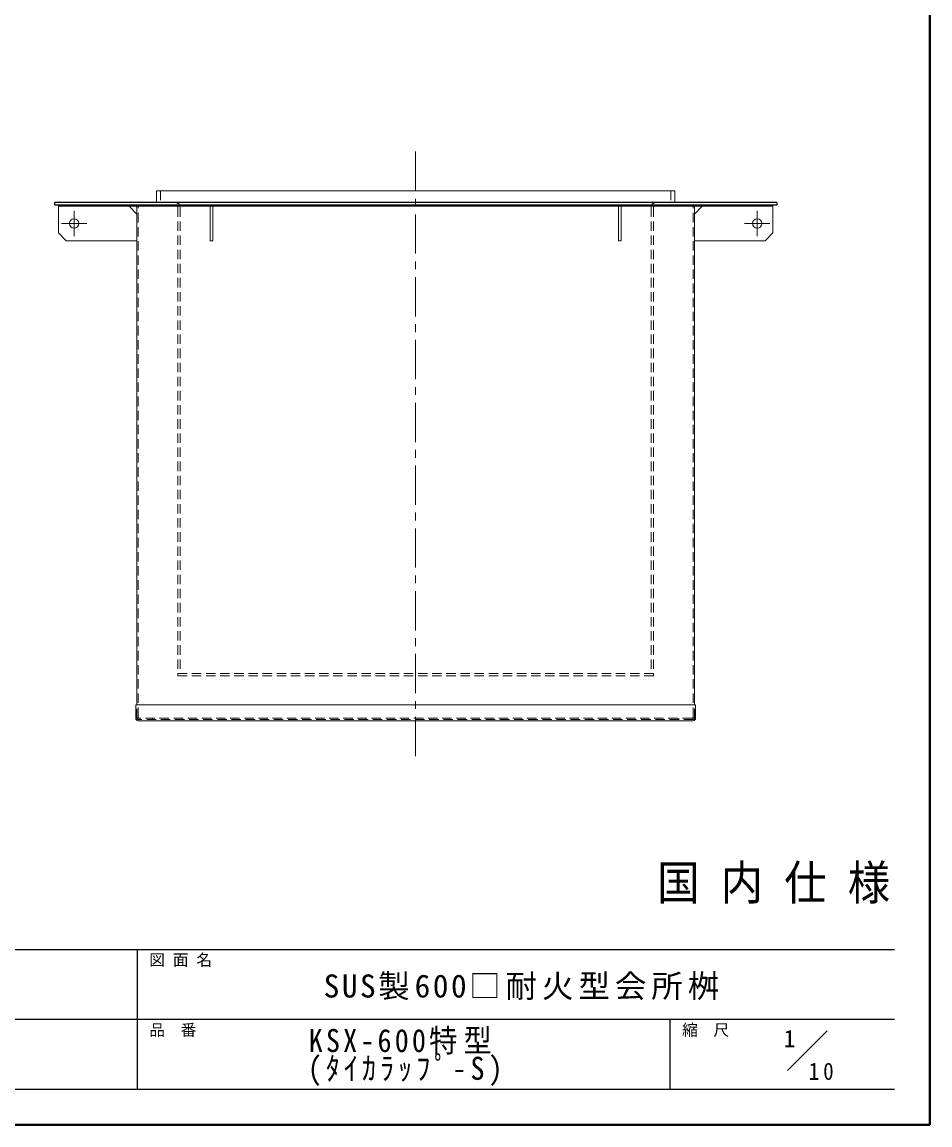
# Model space of a CAD drawing. Units: millimetres, scale not verified. Extents: x -2065 to 1985, y -1413 to 1397.
# Drawn here: x 828 to 1985, y -1413 to -8 of the extents above; entities that cross this region are included whole.
import ezdxf
from ezdxf.enums import TextEntityAlignment as Align

# ---------------------------------------------------------------- set-up
doc = ezdxf.new("R2010")
doc.units = ezdxf.units.MM
doc.header["$LTSCALE"] = 10
doc.linetypes.add('CHAIN1', pattern=[8, 5, -1, 1, -1])
doc.linetypes.add('DASHED1', pattern=[1.8, 1.2, -0.6])
doc.layers.add('0-0_ﾚｲﾔ1', color=7, linetype='Continuous', lineweight=18)
doc.styles.add('ＭＳ ゴシック', font='')
doc.styles.get('ＭＳ ゴシック').set_extended_font_data('MS Gothic')

msp = doc.modelspace()

# ---------------------------------------------------------------- linework, layer by layer
at = {"layer": '0-0_ﾚｲﾔ1', "color": 1, "lineweight": 40}
for q in [(1984.65, 1396.69), (-2065.35, -1413.31)]:
    msp.add_line((1984.65, -1413.31), q, dxfattribs=at)
at = {"layer": '0-0_ﾚｲﾔ1', "color": 4, "linetype": 'CHAIN1', "lineweight": 9}
for p, q in [((1329.65, -173.31), (1329.65, -948.31)), ((894.65, -280.91), (894.65, -248.91)), ((1764.65, -280.91), (1764.65, -248.91)), ((878.65, -264.91), (910.65, -264.91)), ((1780.65, -264.91), (1748.65, -264.91))]:
    msp.add_line(p, q, dxfattribs=at)
at = {"layer": '0-0_ﾚｲﾔ1'}
for p, q in [((1659.65, -223.31), (999.65, -223.31)), ((999.65, -223.31), (999.65, -238.31)), ((1659.65, -223.31), (1659.65, -238.31)), ((874.65, -241.31), (874.65, -242.91)), ((874.65, -242.91), (1784.65, -242.91)), ((974.65, -244.51), (974.65, -878.31)), ((1071.25, -242.91), (1071.25, -286.91)), ((1588.05, -242.91), (1588.05, -286.91)), ((1684.65, -244.51), (1684.65, -878.31)), ((1784.65, -241.31), (1784.65, -242.91)), ((1686.25, -878.31), (973.05, -878.31)), ((973.05, -895.11), (973.05, -878.31)), ((1686.25, -895.11), (1686.25, -878.31)), ((976.25, -898.31), (1683.05, -898.31)), ((1803.43, -1343.81), (1853.93, -1293.31))]:
    msp.add_line(p, q, dxfattribs=at)
at = {"layer": '0-0_ﾚｲﾔ1', "color": 4, "linetype": 'DASHED1', "lineweight": 9}
for p, q in [((1004.65, -223.31), (1004.65, -238.31)), ((1654.65, -223.31), (1654.65, -238.31)), ((976.25, -893.51), (976.25, -244.51)), ((1026.65, -244.31), (1026.65, -841.31)), ((1029.65, -244.31), (1029.65, -838.31)), ((1629.65, -244.31), (1629.65, -838.31)), ((1683.05, -893.51), (1683.05, -244.51)), ((1632.65, -838.31), (1026.65, -838.31)), ((974.65, -895.11), (974.65, -878.31)), ((1684.65, -895.11), (1684.65, -878.31)), ((1683.05, -896.71), (976.25, -896.71)), ((1681.45, -895.11), (977.85, -895.11)), ((994.65, -895.11), (994.65, -896.71)), ((1664.65, -895.11), (1664.65, -896.71))]:
    msp.add_line(p, q, dxfattribs=at)
at = {"layer": '0-0_ﾚｲﾔ1', "color": 5, "lineweight": 25}
for p, q in [((1789.65, -238.31), (869.65, -238.31)), ((869.65, -238.31), (869.65, -241.31)), ((1789.65, -238.31), (1789.65, -241.31)), ((869.65, -241.31), (1789.65, -241.31))]:
    msp.add_line(p, q, dxfattribs=at)
at = {"layer": '0-0_ﾚｲﾔ1', "color": 4, "lineweight": 9}
for p, q in [((874.65, -242.91), (874.65, -276.91)), ((974.65, -252.91), (964.65, -242.91)), ((1684.65, -252.91), (1694.65, -242.91)), ((1784.65, -242.91), (1784.65, -276.91)), ((874.65, -276.91), (884.65, -286.91)), ((1784.65, -276.91), (1774.65, -286.91)), ((884.65, -286.91), (974.65, -286.91)), ((1774.65, -286.91), (1684.65, -286.91))]:
    msp.add_line(p, q, dxfattribs=at)
at = {"layer": '0-0_ﾚｲﾔ1', "color": 6, "lineweight": 25}
for p, q in [((-2020.35, -1189.74), (1939.65, -1189.74)), ((975.36, -1368.31), (975.36, -1189.74)), ((1939.65, -1279.02), (-96.07, -1279.02)), ((1653.93, -1368.31), (1653.93, -1279.02)), ((1939.65, -1368.31), (-2020.35, -1368.31))]:
    msp.add_line(p, q, dxfattribs=at)
at = {"layer": '0-0_ﾚｲﾔ1', "color": 4, "linetype": 'DASHED1', "lineweight": 9}
msp.add_lwpolyline([(1632.65, -244.31), (1632.65, -841.31), (1026.65, -841.31)], dxfattribs=at)
at = {"layer": '0-0_ﾚｲﾔ1'}
for points in [[(1068.05, -242.91), (1068.05, -286.91), (1071.25, -286.91)], [(1591.25, -242.91), (1591.25, -286.91), (1588.05, -286.91)]]:
    msp.add_lwpolyline(points, dxfattribs=at)
at = {"layer": '0-0_ﾚｲﾔ1', "color": 4, "lineweight": 9}
for centre in [(894.65, -264.91), (1764.65, -264.91)]:
    msp.add_circle(centre, 6, dxfattribs=at)
at = {"layer": '0-0_ﾚｲﾔ1', "color": 4, "linetype": 'DASHED1', "lineweight": 9}
for centre, radius, start, end in [((1023.65, -244.31), 6, 0, 90), ((1635.65, -244.31), 6, 90, 180), ((973.05, -244.51), 3.2, 0, 90), ((1023.65, -244.31), 3, 0, 90), ((1635.65, -244.31), 3, 90, 180), ((1686.25, -244.51), 3.2, 90, 180), ((977.85, -893.51), 3.2, 180, 270), ((976.25, -895.11), 1.6, 180, 270), ((977.85, -893.51), 1.6, 180, 270), ((1681.45, -893.51), 1.6, 270, 0), ((1681.45, -893.51), 3.2, 270, 0), ((1683.05, -895.11), 1.6, 270, 0)]:
    msp.add_arc(centre, radius, start, end, dxfattribs=at)
at = {"layer": '0-0_ﾚｲﾔ1'}
for centre, radius, start, end in [((973.05, -244.51), 1.6, 0, 90), ((1686.25, -244.51), 1.6, 90, 180), ((976.25, -895.11), 3.2, 180, 270), ((1683.05, -895.11), 3.2, 270, 0)]:
    msp.add_arc(centre, radius, start, end, dxfattribs=at)

# ---------------------------------------------------------------- texts
at = {"layer": '0-0_ﾚｲﾔ1', "style": 'ＭＳ ゴシック', "width": 0.9}
msp.add_text('国 内 仕 様', height=43.99, dxfattribs=at).set_placement((1637.15, -1139.74), align=Align.BOTTOM_LEFT)
at = {"layer": '0-0_ﾚｲﾔ1', "style": 'ＭＳ ゴシック'}
for s, height, p in [('図 面 名', 14.66, (990.36, -1214.74)), ('品\u3000番', 14.66, (990.36, -1304.02)), ('縮\u3000尺', 14.66, (1668.93, -1304.02)), ('1', 21.99, (1798.35, -1320.83))]:
    msp.add_text(s, height=height, dxfattribs=at).set_placement(p, align=Align.BOTTOM_LEFT)
at = {"layer": '0-0_ﾚｲﾔ1', "attachment_point": 7, "style": 'ＭＳ ゴシック'}
for s, insert, char_height in [('\\T1.16;SUS製600□耐火型会所桝', (1212.5, -1254.38), 29.33), ('\\T1.22;\\W0.9;KSX-600特型', (1193.4, -1323.66), 29.33), ('\\T1.28;\\W0.9;(ﾀｲｶﾗｯﾌﾟ-S)', (1192.15, -1363.66), 29.33), ('\\T1.36;\\W0.9;10', (1830.32, -1356.21), 21.99)]:
    msp.add_mtext(s, dxfattribs=dict(at, insert=insert, char_height=char_height))

doc.saveas('drawing.dxf')
